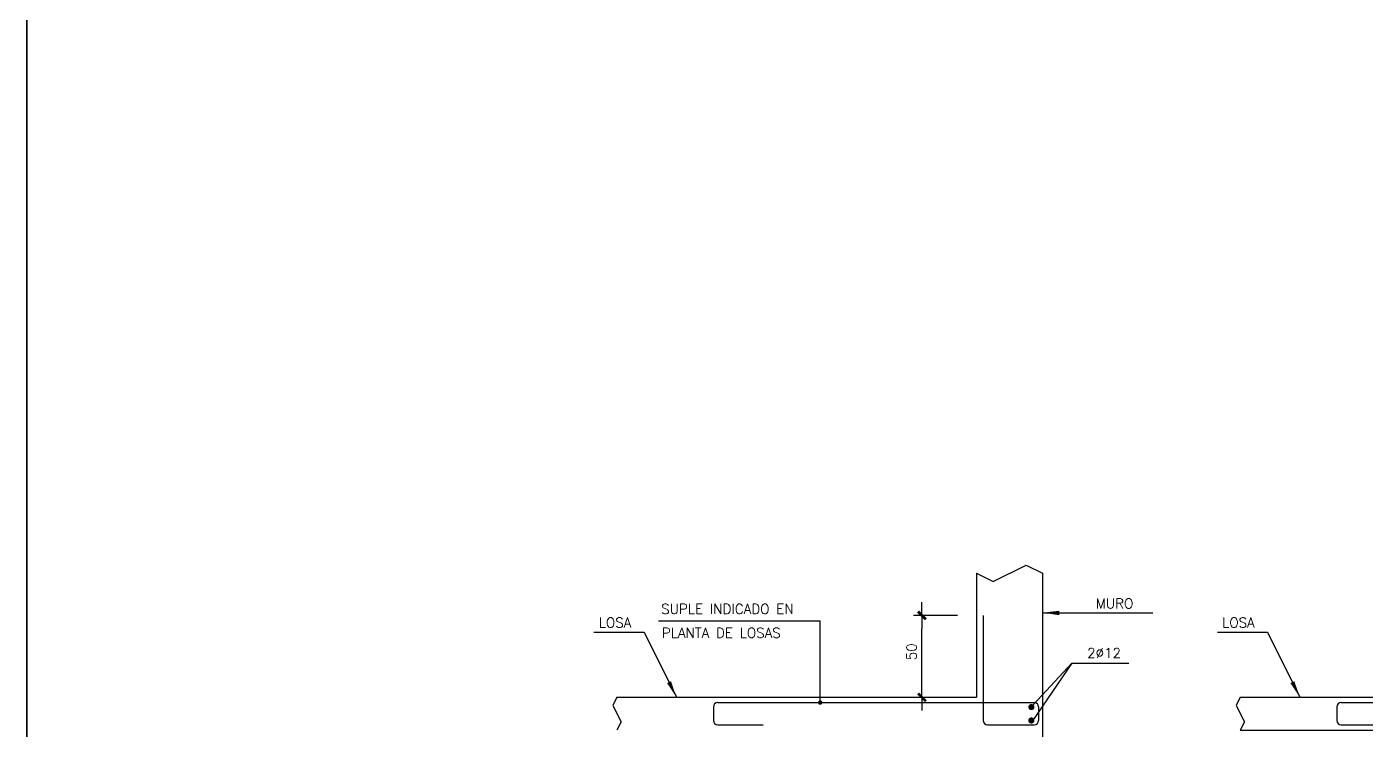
# Model space of a CAD drawing. Extents: x -4 to 6083, y -4 to 8618.
# Drawn here: x 0 to 2289, y 2249 to 3452 of the extents above; entities that cross this region are included whole.
import ezdxf

# ---------------------------------------------------------------- set-up
doc = ezdxf.new("R2010")
doc.units = 0
doc.header["$LTSCALE"] = 45
doc.header["$MEASUREMENT"] = 0
doc.layers.get('0').update_dxf_attribs({"linetype": 'CONTINUOUS'})
for name, color, linetype in [('fe', 7, 'CONTINUOUS'), ('RLA-CORTES', 5, 'CONTINUOUS'), ('RLA-FORMATO', 7, 'CONTINUOUS')]:
    doc.layers.add(name, color=color, linetype=linetype)
doc.styles.add('ARM1', font='SIMPLEX', dxfattribs={"oblique": 15, "height": 10})
doc.styles.add('ROMANS', font='ROMANS.shx', dxfattribs={"height": 16.875})
doc.dimstyles.new('ING50', dxfattribs={"dimscale": 50, "dimtxt": 0.27, "dimasz": 0.3, "dimexe": 0.3, "dimexo": 1, "dimgap": 0.1, "dimtad": 1, "dimdec": 1, "dimzin": 12, "dimdsep": 46, "dimtxsty": 'ROMANS', "dimblk1": 'TICK1', "dimblk2": 'TICK1', "dimsah": 1, "dimcen": 0.09, "dimse1": 1, "dimse2": 1, "dimclrd": 2, "dimclre": 1, "dimclrt": 3, "dimadec": 0, "dimazin": 0, "dimtfac": 1, "dimtdec": 1, "dimtix": 1, "dimtmove": 2, "dimatfit": 3, "dimldrblk": 'TICK1', "dimfxl": 1, "dimtolj": 1, "dimtzin": 12, "dimarcsym": 0})

# ---------------------------------------------------------------- blocks, each defined once
blk = doc.blocks.new('TICK1')
at = {"color": 2}
for points in [[(0, 0), (-1, 0)], [(0, 0), (1, 0)]]:
    blk.add_lwpolyline(points, dxfattribs=at)
at = {"color": 2, "const_width": 0.2}
blk.add_lwpolyline([(-0.3, -0.3), (0.3, 0.3)], dxfattribs=at)
blk = doc.blocks.new('*D10')
at = {"layer": 'RLA-CORTES', "color": 2, "lineweight": -2, "transparency": 16777216}
blk.add_line((3581.2, 1252.3), (3581.2, 1315.6), dxfattribs=at)
at = {"layer": 'RLA-CORTES', "color": 2, "lineweight": -2, "transparency": 16777216, "xscale": 15, "yscale": 15, "zscale": 15}
for p, rotation in [((3581.2, 1330.6), 90), ((3581.2, 1237.3), 270)]:
    blk.add_blockref('TICK1', p, dxfattribs=dict(at, rotation=rotation))
at = {"layer": 'RLA-CORTES', "color": 3, "transparency": 16777216, "insert": (3569.4, 1289.2), "char_height": 11.25, "attachment_point": 5, "rotation": 90, "style": 'ROMANS'}
blk.add_mtext('\\A1;50', dxfattribs=at)
blk = doc.blocks.new('det-3')
at = {"layer": 'RLA-CORTES'}
for p, q in [((-285.61, 320.62), (-285.61, 179.27)), ((-210.61, 320.62), (-210.61, -30.88)), ((-695.5, 179.27), (-285.61, 179.27)), ((14.75, 179.27), (499.64, 179.27)), ((14.75, 141.77), (424.64, 141.77))]:
    blk.add_line(p, q, dxfattribs=at)
at = {"layer": 'RLA-CORTES', "color": 2}
for p, q in [((-285.61, 320.62), (-266.86, 311.24)), ((-266.86, 311.24), (-229.36, 329.99)), ((-229.36, 329.99), (-210.61, 320.62)), ((-278.11, 272.51), (-278.11, 152.77)), ((-695.5, 179.27), (-700.19, 169.9)), ((-700.19, 169.9), (-690.82, 151.15)), ((-585.61, 168.27), (-585.61, 152.77)), ((-580.61, 173.27), (-219.99, 173.27)), ((-278.11, 171.5), (-278.11, 153.43)), ((-214.99, 168.27), (-214.99, 152.77)), ((14.75, 179.27), (10.06, 169.9)), ((10.06, 169.9), (19.43, 151.15)), ((124.64, 168.27), (124.64, 152.77)), ((129.64, 173.27), (490.26, 173.27)), ((-690.82, 151.15), (-695.5, 141.77)), ((-580.61, 147.77), (-528.95, 147.77)), ((-273.11, 147.77), (-219.99, 147.77)), ((19.43, 151.15), (14.75, 141.77)), ((129.64, 147.77), (181.3, 147.77))]:
    blk.add_line(p, q, dxfattribs=at)
at = {"layer": 'RLA-CORTES', "color": 1}
for p, q in [((-210.61, 275.67), (-84.75, 275.67)), ((-648.15, 266.39), (-463.87, 266.39)), ((-463.87, 173.27), (-463.87, 266.39)), ((-307.29, 272.51), (-357.61, 272.51)), ((-721.61, 253.47), (-664.39, 253.47)), ((-664.39, 253.47), (-627.65, 179.27)), ((-11.36, 253.47), (45.86, 253.47)), ((45.86, 253.47), (82.6, 179.27)), ((-225.72, 165.7), (-177.12, 218.01)), ((-177.12, 218.01), (-222.16, 152.47)), ((-177.12, 218.01), (-112.09, 218.01))]:
    blk.add_line(p, q, dxfattribs=at)
at = {"layer": 'RLA-CORTES', "color": 2}
for points in [[(-210.61, 275.67, 0, 5, 0), (-191.4, 275.39, 5, 5, 0)], [(-627.65, 179.27, 0, 5, 0), (-636.11, 196.52, 5, 5, 0)], [(82.6, 179.27, 0, 5, 0), (74.14, 196.52, 5, 5, 0)]]:
    blk.add_lwpolyline(points, format="xyseb", dxfattribs=at)
at = {"layer": 'RLA-CORTES', "color": 3, "const_width": 2.5}
blk.add_lwpolyline([(-465.12, 173.27, 1), (-462.62, 173.27, 1)], format="xyb", close=True, dxfattribs=at)
at = {"layer": 'RLA-CORTES', "color": 2, "const_width": 3.5}
for points in [[(-225.03, 168.17, 1), (-221.53, 168.17, 1)], [(-225.03, 152.87, 1), (-221.53, 152.87, 1)]]:
    blk.add_lwpolyline(points, format="xyb", close=True, dxfattribs=at)
at = {"layer": 'RLA-CORTES', "color": 2}
for centre, start, end in [((-580.61, 168.27), 90, 180), ((-219.99, 168.27), 0, 90), ((129.64, 168.27), 90, 180), ((-580.61, 152.77), 180, 270), ((-273.11, 152.77), 180, 270), ((-219.99, 152.77), 270, 0), ((129.64, 152.77), 180, 270)]:
    blk.add_arc(centre, 5, start, end, dxfattribs=at)
at = {"layer": 'RLA-CORTES', "color": 9, "style": 'ARM1'}
for s, p in [('MURO', (-150.04, 280.53)), ('SUPLE INDICADO EN', (-645.05, 274.4)), ('LOSA', (-716.17, 258.8)), ('LOSA', (-5.92, 258.8)), ('PLANTA DE LOSAS', (-644.32, 247.09)), ('2%%C12', (-159.74, 224.13))]:
    blk.add_text(s, height=11.25, dxfattribs=at).set_placement(p)
at = {"layer": 'RLA-CORTES', "color": 2}
dim = blk.add_linear_dim(base=(-347.91, 272.51), p1=(-358.92, 179.27), p2=(-358.92, 272.51), angle=90, text='50', dimstyle='ING50', dxfattribs=at)
dim.commit()
dim.dimension.update_dxf_attribs({"geometry": '*D10', "text_midpoint": (-359.71, 231.13), "dimtype": 160, "insert": (-3929.13, -1058.04)})

msp = doc.modelspace()

# ---------------------------------------------------------------- linework, layer by layer
at = {"layer": 'RLA-FORMATO', "color": 6, "linetype": 'Continuous'}
for p, q in [((0, 8617.5), (0, 0)), ((0, 0), (0, 7890))]:
    msp.add_line(p, q, dxfattribs=at)

# ---------------------------------------------------------------- block references
at = {"layer": 'fe', "xscale": 1.5, "yscale": 1.5, "zscale": 1.5}
msp.add_blockref('det-3', (2051.79, 2036.5), dxfattribs=at)

doc.saveas('drawing.dxf')
